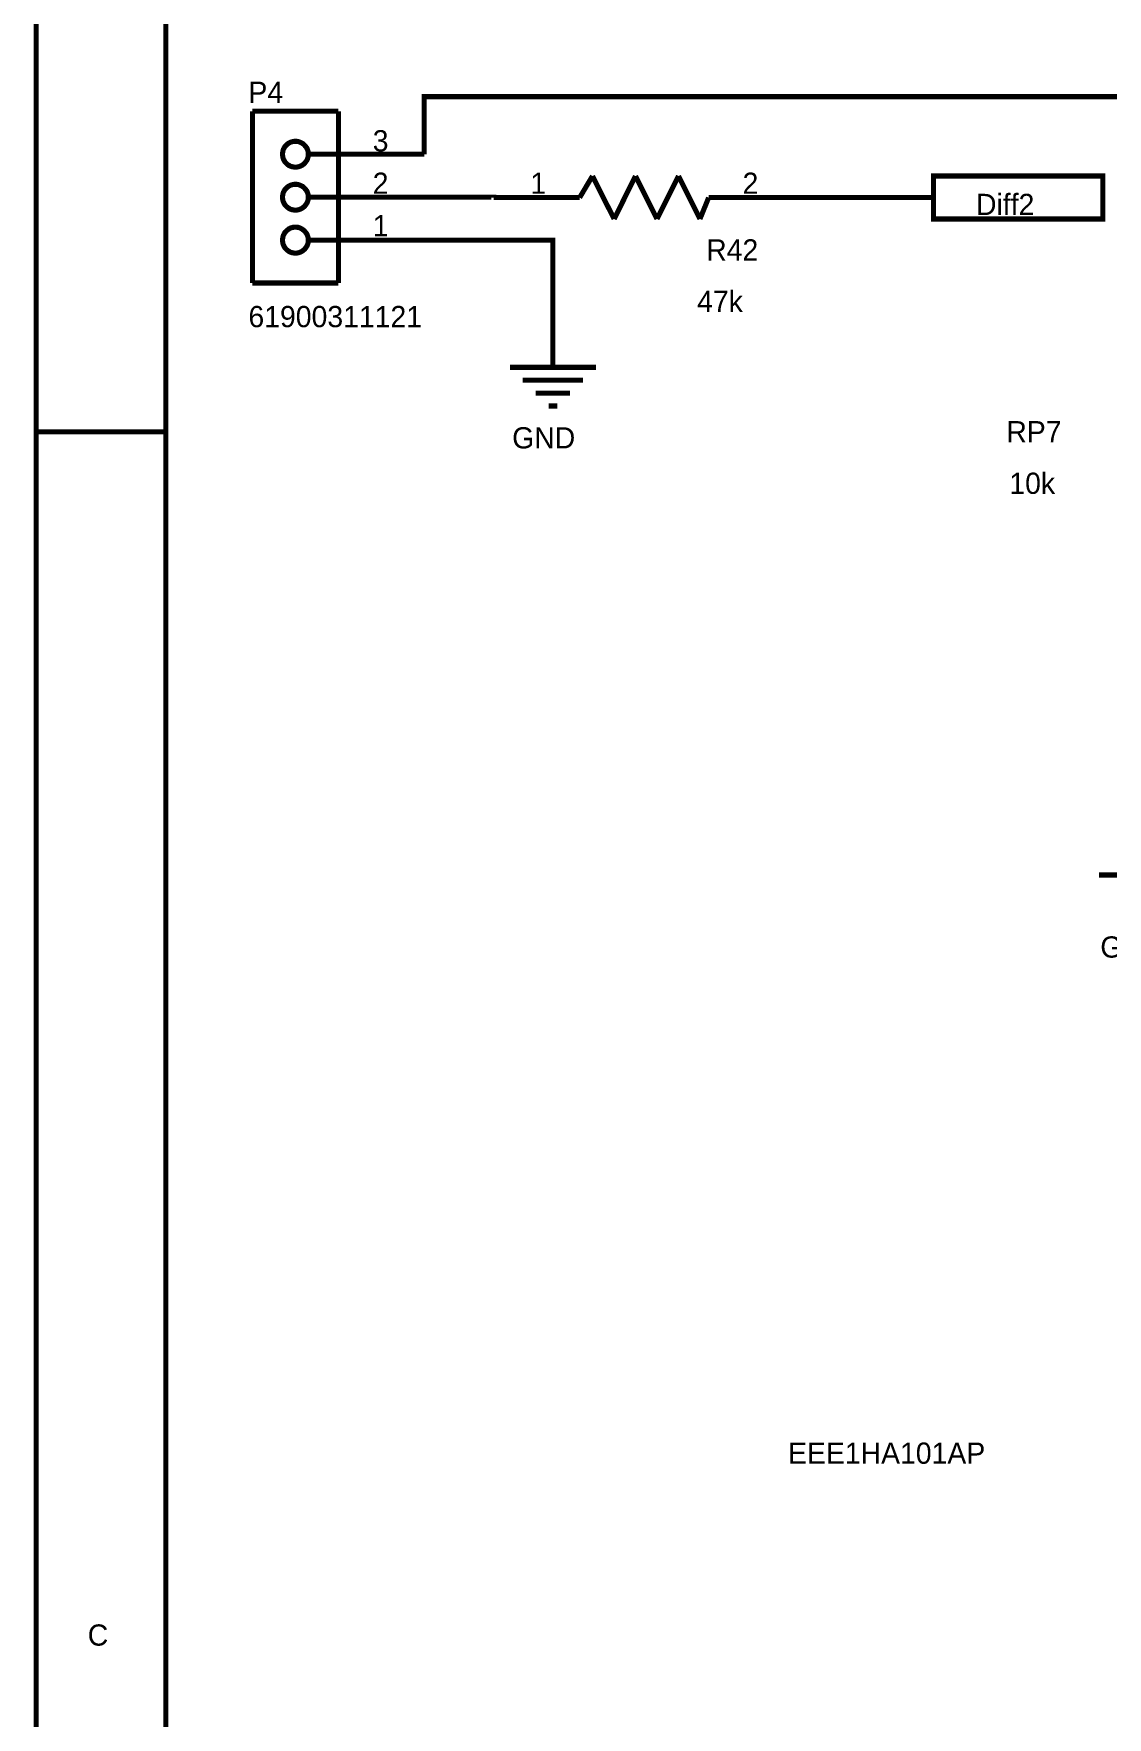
# Model space of a CAD drawing. Header units: millimetres. Extents: x 0 to 800, y 0 to 567.
# Drawn here: x -0.1 to 63.3, y 207.2 to 306.7 of the extents above; entities that cross this region are included whole.
import ezdxf

# ---------------------------------------------------------------- set-up
doc = ezdxf.new("R2010")
doc.units = ezdxf.units.MM
doc.layers.add('Sheet', color=255, linetype='Continuous')

msp = doc.modelspace()

# ---------------------------------------------------------------- linework, layer by layer
at = {"layer": 'Sheet'}
for points, const_width in [([(0, 566.375), (800.1, 566.375), (800.1, 0), (0, 0), (0, 566.375)], 0.3), ([(0, 566.375), (0, 0), (800.1, 0), (800.1, 566.375), (0, 566.375), (0, 566.375)], 0.0991), ([(7.661, 558.76), (792.484, 558.76), (792.484, 7.616), (7.661, 7.616), (7.661, 558.76)], 0.3), ([(7.661, 558.76), (7.661, 7.616), (792.484, 7.616), (792.484, 558.76), (7.661, 558.76), (7.661, 558.76)], 0.0991), ([(53.041, 295.787), (53.041, 298.329), (63.043, 298.329), (63.043, 295.787), (53.041, 295.787)], 0.3), ([(53.041, 298.329), (53.041, 295.787), (63.043, 295.787), (63.043, 298.329), (53.041, 298.329), (53.041, 298.329)], 0.0991)]:
    msp.add_lwpolyline(points, close=True, dxfattribs=dict(at, const_width=const_width))
for points, const_width in [([(76.852, 301.823), (76.852, 303.022), (65.361, 303.022), (22.937, 303.022), (22.937, 299.617)], 0.3), ([(17.863, 302.159), (12.779, 302.159)], 0.3), ([(12.779, 302.159), (12.779, 292.002)], 0.3), ([(17.863, 292.002), (17.863, 302.159)], 0.3), ([(14.559, 299.617), (14.559, 299.662), (14.559, 299.695), (14.571, 299.729), (14.571, 299.774), (14.582, 299.807), (14.593, 299.841), (14.604, 299.886), (14.615, 299.919), (14.638, 299.953), (14.649, 299.987), (14.671, 300.009), (14.683, 300.043), (14.705, 300.076), (14.727, 300.099), (14.761, 300.132), (14.783, 300.155), (14.806, 300.177), (14.839, 300.211), (14.862, 300.233), (14.895, 300.255), (14.929, 300.267), (14.951, 300.289), (14.985, 300.3), (15.019, 300.323), (15.052, 300.334), (15.097, 300.345), (15.131, 300.356), (15.164, 300.367), (15.209, 300.367), (15.243, 300.379), (15.276, 300.379), (15.321, 300.379)], 0.3), ([(15.321, 298.856), (15.276, 298.856), (15.243, 298.856), (15.209, 298.867), (15.164, 298.867), (15.131, 298.878), (15.097, 298.889), (15.052, 298.9), (15.019, 298.912), (14.985, 298.934), (14.951, 298.945), (14.929, 298.968), (14.895, 298.979), (14.862, 299.001), (14.839, 299.024), (14.806, 299.057), (14.783, 299.08), (14.761, 299.102), (14.727, 299.136), (14.705, 299.158), (14.683, 299.192), (14.671, 299.225), (14.649, 299.248), (14.638, 299.281), (14.615, 299.315), (14.604, 299.348), (14.593, 299.393), (14.582, 299.427), (14.571, 299.46), (14.571, 299.505), (14.559, 299.539), (14.559, 299.572), (14.559, 299.617)], 0.3), ([(14.559, 299.617), (14.559, 299.617)], 0.3), ([(14.559, 299.617), (14.559, 299.662), (14.559, 299.695), (14.571, 299.729), (14.571, 299.774), (14.582, 299.807), (14.593, 299.841), (14.604, 299.886), (14.615, 299.919), (14.638, 299.953), (14.649, 299.987), (14.671, 300.009), (14.683, 300.043), (14.705, 300.076), (14.727, 300.099), (14.761, 300.132), (14.783, 300.155), (14.806, 300.177), (14.839, 300.211), (14.862, 300.233), (14.895, 300.255), (14.929, 300.267), (14.951, 300.289), (14.985, 300.3), (15.019, 300.323), (15.052, 300.334), (15.097, 300.345), (15.131, 300.356), (15.164, 300.367), (15.209, 300.367), (15.243, 300.379), (15.276, 300.379), (15.321, 300.379)], 0.0991), ([(15.321, 298.856), (15.276, 298.856), (15.243, 298.856), (15.209, 298.867), (15.164, 298.867), (15.131, 298.878), (15.097, 298.889), (15.052, 298.9), (15.019, 298.912), (14.985, 298.934), (14.951, 298.945), (14.929, 298.968), (14.895, 298.979), (14.862, 299.001), (14.839, 299.024), (14.806, 299.057), (14.783, 299.08), (14.761, 299.102), (14.727, 299.136), (14.705, 299.158), (14.683, 299.192), (14.671, 299.225), (14.649, 299.248), (14.638, 299.281), (14.615, 299.315), (14.604, 299.348), (14.593, 299.393), (14.582, 299.427), (14.571, 299.46), (14.571, 299.505), (14.559, 299.539), (14.559, 299.572), (14.559, 299.617)], 0.0991), ([(14.559, 299.617), (14.559, 299.617)], 0.0991), ([(15.321, 300.379), (15.321, 300.379)], 0.3), ([(15.321, 300.379), (15.355, 300.379), (15.399, 300.379), (15.433, 300.367), (15.478, 300.367), (15.511, 300.356), (15.545, 300.345), (15.579, 300.334), (15.612, 300.323), (15.646, 300.3), (15.679, 300.289), (15.713, 300.267), (15.747, 300.255), (15.769, 300.233), (15.803, 300.211), (15.836, 300.177), (15.859, 300.155), (15.881, 300.132), (15.903, 300.099), (15.926, 300.076), (15.948, 300.043), (15.971, 300.009), (15.993, 299.987), (16.004, 299.953), (16.027, 299.919), (16.038, 299.886), (16.049, 299.841), (16.06, 299.807), (16.071, 299.774), (16.071, 299.729), (16.083, 299.695), (16.083, 299.662), (16.083, 299.617)], 0.3), ([(16.083, 299.617), (16.083, 299.572), (16.083, 299.539), (16.071, 299.505), (16.071, 299.46), (16.06, 299.427), (16.049, 299.393), (16.038, 299.348), (16.027, 299.315), (16.004, 299.281), (15.993, 299.248), (15.971, 299.225), (15.948, 299.192), (15.926, 299.158), (15.903, 299.136), (15.881, 299.102), (15.859, 299.08), (15.836, 299.057), (15.803, 299.024), (15.769, 299.001), (15.747, 298.979), (15.713, 298.968), (15.679, 298.945), (15.646, 298.934), (15.612, 298.912), (15.579, 298.9), (15.545, 298.889), (15.511, 298.878), (15.478, 298.867), (15.433, 298.867), (15.399, 298.856), (15.355, 298.856), (15.321, 298.856)], 0.3), ([(15.321, 300.379), (15.321, 300.379)], 0.0991), ([(15.321, 300.379), (15.355, 300.379), (15.399, 300.379), (15.433, 300.367), (15.478, 300.367), (15.511, 300.356), (15.545, 300.345), (15.579, 300.334), (15.612, 300.323), (15.646, 300.3), (15.679, 300.289), (15.713, 300.267), (15.747, 300.255), (15.769, 300.233), (15.803, 300.211), (15.836, 300.177), (15.859, 300.155), (15.881, 300.132), (15.903, 300.099), (15.926, 300.076), (15.948, 300.043), (15.971, 300.009), (15.993, 299.987), (16.004, 299.953), (16.027, 299.919), (16.038, 299.886), (16.049, 299.841), (16.06, 299.807), (16.071, 299.774), (16.071, 299.729), (16.083, 299.695), (16.083, 299.662), (16.083, 299.617)], 0.0991), ([(16.083, 299.617), (16.083, 299.572), (16.083, 299.539), (16.071, 299.505), (16.071, 299.46), (16.06, 299.427), (16.049, 299.393), (16.038, 299.348), (16.027, 299.315), (16.004, 299.281), (15.993, 299.248), (15.971, 299.225), (15.948, 299.192), (15.926, 299.158), (15.903, 299.136), (15.881, 299.102), (15.859, 299.08), (15.836, 299.057), (15.803, 299.024), (15.769, 299.001), (15.747, 298.979), (15.713, 298.968), (15.679, 298.945), (15.646, 298.934), (15.612, 298.912), (15.579, 298.9), (15.545, 298.889), (15.511, 298.878), (15.478, 298.867), (15.433, 298.867), (15.399, 298.856), (15.355, 298.856), (15.321, 298.856)], 0.0991), ([(16.083, 299.617), (16.083, 299.617), (16.083, 299.617), (16.083, 299.617), (16.083, 299.617), (16.083, 299.617), (16.083, 299.617), (16.083, 299.617), (16.083, 299.617), (16.083, 299.617), (16.083, 299.617), (16.083, 299.617), (16.083, 299.617), (16.083, 299.617), (16.083, 299.617), (16.083, 299.617), (16.083, 299.617), (16.083, 299.617), (16.083, 299.617), (16.083, 299.617), (16.083, 299.617), (16.083, 299.617), (16.083, 299.617), (16.083, 299.617), (16.083, 299.617), (16.083, 299.617), (16.083, 299.617), (16.083, 299.617), (16.083, 299.617), (16.083, 299.617), (16.083, 299.617), (16.083, 299.617), (16.083, 299.617)], 0.3), ([(16.083, 299.617), (16.083, 299.617)], 0.3), ([(17.863, 299.617), (16.083, 299.617)], 0.3), ([(16.083, 299.617), (16.083, 299.617), (16.083, 299.617), (16.083, 299.617), (16.083, 299.617), (16.083, 299.617), (16.083, 299.617), (16.083, 299.617), (16.083, 299.617), (16.083, 299.617), (16.083, 299.617), (16.083, 299.617), (16.083, 299.617), (16.083, 299.617), (16.083, 299.617), (16.083, 299.617), (16.083, 299.617), (16.083, 299.617), (16.083, 299.617), (16.083, 299.617), (16.083, 299.617), (16.083, 299.617), (16.083, 299.617), (16.083, 299.617), (16.083, 299.617), (16.083, 299.617), (16.083, 299.617), (16.083, 299.617), (16.083, 299.617), (16.083, 299.617), (16.083, 299.617), (16.083, 299.617), (16.083, 299.617)], 0.0991), ([(16.083, 299.617), (16.083, 299.617)], 0.0991), ([(17.863, 299.617), (22.937, 299.617)], 0.3), ([(14.559, 297.075), (14.559, 297.12), (14.559, 297.153), (14.571, 297.187), (14.571, 297.232), (14.582, 297.265), (14.593, 297.299), (14.604, 297.344), (14.615, 297.377), (14.638, 297.411), (14.649, 297.444), (14.671, 297.467), (14.683, 297.5), (14.705, 297.534), (14.727, 297.556), (14.761, 297.59), (14.783, 297.612), (14.806, 297.635), (14.839, 297.668), (14.862, 297.691), (14.895, 297.713), (14.929, 297.724), (14.951, 297.747), (14.985, 297.758), (15.019, 297.78), (15.052, 297.792), (15.097, 297.803), (15.131, 297.814), (15.164, 297.825), (15.209, 297.825), (15.243, 297.836), (15.276, 297.836), (15.321, 297.836)], 0.3), ([(14.559, 297.075), (14.559, 297.12), (14.559, 297.153), (14.571, 297.187), (14.571, 297.232), (14.582, 297.265), (14.593, 297.299), (14.604, 297.344), (14.615, 297.377), (14.638, 297.411), (14.649, 297.444), (14.671, 297.467), (14.683, 297.5), (14.705, 297.534), (14.727, 297.556), (14.761, 297.59), (14.783, 297.612), (14.806, 297.635), (14.839, 297.668), (14.862, 297.691), (14.895, 297.713), (14.929, 297.724), (14.951, 297.747), (14.985, 297.758), (15.019, 297.78), (15.052, 297.792), (15.097, 297.803), (15.131, 297.814), (15.164, 297.825), (15.209, 297.825), (15.243, 297.836), (15.276, 297.836), (15.321, 297.836)], 0.0991), ([(15.321, 297.836), (15.321, 297.836)], 0.3), ([(15.321, 297.836), (15.355, 297.836), (15.399, 297.836), (15.433, 297.825), (15.478, 297.825), (15.511, 297.814), (15.545, 297.803), (15.579, 297.792), (15.612, 297.78), (15.646, 297.758), (15.679, 297.747), (15.713, 297.724), (15.747, 297.713), (15.769, 297.691), (15.803, 297.668), (15.836, 297.635), (15.859, 297.612), (15.881, 297.59), (15.903, 297.556), (15.926, 297.534), (15.948, 297.5), (15.971, 297.467), (15.993, 297.444), (16.004, 297.411), (16.027, 297.377), (16.038, 297.344), (16.049, 297.299), (16.06, 297.265), (16.071, 297.232), (16.071, 297.187), (16.083, 297.153), (16.083, 297.12), (16.083, 297.075)], 0.3), ([(15.321, 297.836), (15.321, 297.836)], 0.0991), ([(15.321, 297.836), (15.355, 297.836), (15.399, 297.836), (15.433, 297.825), (15.478, 297.825), (15.511, 297.814), (15.545, 297.803), (15.579, 297.792), (15.612, 297.78), (15.646, 297.758), (15.679, 297.747), (15.713, 297.724), (15.747, 297.713), (15.769, 297.691), (15.803, 297.668), (15.836, 297.635), (15.859, 297.612), (15.881, 297.59), (15.903, 297.556), (15.926, 297.534), (15.948, 297.5), (15.971, 297.467), (15.993, 297.444), (16.004, 297.411), (16.027, 297.377), (16.038, 297.344), (16.049, 297.299), (16.06, 297.265), (16.071, 297.232), (16.071, 297.187), (16.083, 297.153), (16.083, 297.12), (16.083, 297.075)], 0.0991), ([(32.12, 297.052), (32.882, 298.329)], 0.3), ([(32.882, 298.329), (34.159, 295.787)], 0.3), ([(34.159, 295.787), (35.424, 298.329)], 0.3), ([(35.424, 298.329), (36.69, 295.787)], 0.3), ([(36.69, 295.787), (37.967, 298.329)], 0.3), ([(37.967, 298.329), (39.232, 295.787)], 0.3), ([(15.321, 296.313), (15.276, 296.313), (15.243, 296.313), (15.209, 296.324), (15.164, 296.324), (15.131, 296.336), (15.097, 296.347), (15.052, 296.358), (15.019, 296.369), (14.985, 296.392), (14.951, 296.403), (14.929, 296.425), (14.895, 296.448), (14.862, 296.47), (14.839, 296.492), (14.806, 296.515), (14.783, 296.537), (14.761, 296.56), (14.727, 296.593), (14.705, 296.627), (14.683, 296.649), (14.671, 296.683), (14.649, 296.716), (14.638, 296.75), (14.615, 296.784), (14.604, 296.817), (14.593, 296.851), (14.582, 296.884), (14.571, 296.918), (14.571, 296.963), (14.559, 296.996), (14.559, 297.041), (14.559, 297.075)], 0.3), ([(14.559, 297.075), (14.559, 297.075)], 0.3), ([(15.321, 296.313), (15.276, 296.313), (15.243, 296.313), (15.209, 296.324), (15.164, 296.324), (15.131, 296.336), (15.097, 296.347), (15.052, 296.358), (15.019, 296.369), (14.985, 296.392), (14.951, 296.403), (14.929, 296.425), (14.895, 296.448), (14.862, 296.47), (14.839, 296.492), (14.806, 296.515), (14.783, 296.537), (14.761, 296.56), (14.727, 296.593), (14.705, 296.627), (14.683, 296.649), (14.671, 296.683), (14.649, 296.716), (14.638, 296.75), (14.615, 296.784), (14.604, 296.817), (14.593, 296.851), (14.582, 296.884), (14.571, 296.918), (14.571, 296.963), (14.559, 296.996), (14.559, 297.041), (14.559, 297.075)], 0.0991), ([(14.559, 297.075), (14.559, 297.075)], 0.0991), ([(16.083, 297.075), (16.083, 297.041), (16.083, 296.996), (16.071, 296.963), (16.071, 296.918), (16.06, 296.884), (16.049, 296.851), (16.038, 296.817), (16.027, 296.784), (16.004, 296.75), (15.993, 296.716), (15.971, 296.683), (15.948, 296.649), (15.926, 296.627), (15.903, 296.593), (15.881, 296.56), (15.859, 296.537), (15.836, 296.515), (15.803, 296.492), (15.769, 296.47), (15.747, 296.448), (15.713, 296.425), (15.679, 296.403), (15.646, 296.392), (15.612, 296.369), (15.579, 296.358), (15.545, 296.347), (15.511, 296.336), (15.478, 296.324), (15.433, 296.324), (15.399, 296.313), (15.355, 296.313), (15.321, 296.313)], 0.3), ([(16.083, 297.075), (16.083, 297.041), (16.083, 296.996), (16.071, 296.963), (16.071, 296.918), (16.06, 296.884), (16.049, 296.851), (16.038, 296.817), (16.027, 296.784), (16.004, 296.75), (15.993, 296.716), (15.971, 296.683), (15.948, 296.649), (15.926, 296.627), (15.903, 296.593), (15.881, 296.56), (15.859, 296.537), (15.836, 296.515), (15.803, 296.492), (15.769, 296.47), (15.747, 296.448), (15.713, 296.425), (15.679, 296.403), (15.646, 296.392), (15.612, 296.369), (15.579, 296.358), (15.545, 296.347), (15.511, 296.336), (15.478, 296.324), (15.433, 296.324), (15.399, 296.313), (15.355, 296.313), (15.321, 296.313)], 0.0991), ([(16.083, 297.075), (16.083, 297.075), (16.083, 297.075), (16.083, 297.075), (16.083, 297.075), (16.083, 297.075), (16.083, 297.075), (16.083, 297.075), (16.083, 297.075), (16.083, 297.075), (16.083, 297.075), (16.083, 297.075), (16.083, 297.075), (16.083, 297.075), (16.083, 297.075), (16.083, 297.075), (16.083, 297.075), (16.083, 297.075), (16.083, 297.075), (16.083, 297.075), (16.083, 297.075), (16.083, 297.075), (16.083, 297.075), (16.083, 297.075), (16.083, 297.075), (16.083, 297.075), (16.083, 297.075), (16.083, 297.075), (16.083, 297.075), (16.083, 297.075), (16.083, 297.075), (16.083, 297.075), (16.083, 297.075)], 0.3), ([(16.083, 297.075), (16.083, 297.075)], 0.3), ([(17.863, 297.075), (16.083, 297.075)], 0.3), ([(16.083, 297.075), (16.083, 297.075), (16.083, 297.075), (16.083, 297.075), (16.083, 297.075), (16.083, 297.075), (16.083, 297.075), (16.083, 297.075), (16.083, 297.075), (16.083, 297.075), (16.083, 297.075), (16.083, 297.075), (16.083, 297.075), (16.083, 297.075), (16.083, 297.075), (16.083, 297.075), (16.083, 297.075), (16.083, 297.075), (16.083, 297.075), (16.083, 297.075), (16.083, 297.075), (16.083, 297.075), (16.083, 297.075), (16.083, 297.075), (16.083, 297.075), (16.083, 297.075), (16.083, 297.075), (16.083, 297.075), (16.083, 297.075), (16.083, 297.075), (16.083, 297.075), (16.083, 297.075), (16.083, 297.075)], 0.0991), ([(16.083, 297.075), (16.083, 297.075)], 0.0991), ([(17.863, 297.075), (22.937, 297.075)], 0.3), ([(22.937, 297.075), (27.047, 297.075), (27.047, 297.052)], 0.3), ([(32.12, 297.052), (27.047, 297.052)], 0.3), ([(32.12, 297.052), (31.359, 297.052)], 0.3), ([(39.232, 295.787), (39.747, 297.052)], 0.3), ([(39.747, 297.052), (44.821, 297.052)], 0.3), ([(39.747, 297.052), (40.509, 297.052)], 0.3), ([(44.821, 297.052), (53.041, 297.052)], 0.3), ([(14.559, 294.533), (14.559, 294.577), (14.559, 294.611), (14.571, 294.645), (14.571, 294.689), (14.582, 294.723), (14.593, 294.757), (14.604, 294.801), (14.615, 294.835), (14.638, 294.869), (14.649, 294.902), (14.671, 294.936), (14.683, 294.969), (14.705, 294.992), (14.727, 295.025), (14.761, 295.048), (14.783, 295.081), (14.806, 295.104), (14.839, 295.126), (14.862, 295.149), (14.895, 295.171), (14.929, 295.193), (14.951, 295.216), (14.985, 295.227), (15.019, 295.249), (15.052, 295.261), (15.097, 295.272), (15.131, 295.283), (15.164, 295.294), (15.209, 295.294), (15.243, 295.305), (15.276, 295.305), (15.321, 295.305)], 0.3), ([(15.321, 293.771), (15.276, 293.771), (15.243, 293.771), (15.209, 293.782), (15.164, 293.782), (15.131, 293.793), (15.097, 293.805), (15.052, 293.816), (15.019, 293.827), (14.985, 293.849), (14.951, 293.861), (14.929, 293.883), (14.895, 293.905), (14.862, 293.928), (14.839, 293.95), (14.806, 293.973), (14.783, 293.995), (14.761, 294.017), (14.727, 294.051), (14.705, 294.085), (14.683, 294.107), (14.671, 294.141), (14.649, 294.174), (14.638, 294.208), (14.615, 294.241), (14.604, 294.275), (14.593, 294.309), (14.582, 294.342), (14.571, 294.376), (14.571, 294.421), (14.559, 294.454), (14.559, 294.499), (14.559, 294.533)], 0.3), ([(14.559, 294.533), (14.559, 294.533)], 0.3), ([(14.559, 294.533), (14.559, 294.577), (14.559, 294.611), (14.571, 294.645), (14.571, 294.689), (14.582, 294.723), (14.593, 294.757), (14.604, 294.801), (14.615, 294.835), (14.638, 294.869), (14.649, 294.902), (14.671, 294.936), (14.683, 294.969), (14.705, 294.992), (14.727, 295.025), (14.761, 295.048), (14.783, 295.081), (14.806, 295.104), (14.839, 295.126), (14.862, 295.149), (14.895, 295.171), (14.929, 295.193), (14.951, 295.216), (14.985, 295.227), (15.019, 295.249), (15.052, 295.261), (15.097, 295.272), (15.131, 295.283), (15.164, 295.294), (15.209, 295.294), (15.243, 295.305), (15.276, 295.305), (15.321, 295.305)], 0.0991), ([(15.321, 295.305), (15.321, 295.305)], 0.3), ([(15.321, 295.305), (15.355, 295.305), (15.399, 295.305), (15.433, 295.294), (15.478, 295.294), (15.511, 295.283), (15.545, 295.272), (15.579, 295.261), (15.612, 295.249), (15.646, 295.227), (15.679, 295.216), (15.713, 295.193), (15.747, 295.171), (15.769, 295.149), (15.803, 295.126), (15.836, 295.104), (15.859, 295.081), (15.881, 295.048), (15.903, 295.025), (15.926, 294.992), (15.948, 294.969), (15.971, 294.936), (15.993, 294.902), (16.004, 294.869), (16.027, 294.835), (16.038, 294.801), (16.049, 294.757), (16.06, 294.723), (16.071, 294.689), (16.071, 294.645), (16.083, 294.611), (16.083, 294.577), (16.083, 294.533)], 0.3), ([(16.083, 294.533), (16.083, 294.499), (16.083, 294.454), (16.071, 294.421), (16.071, 294.376), (16.06, 294.342), (16.049, 294.309), (16.038, 294.275), (16.027, 294.241), (16.004, 294.208), (15.993, 294.174), (15.971, 294.141), (15.948, 294.107), (15.926, 294.085), (15.903, 294.051), (15.881, 294.017), (15.859, 293.995), (15.836, 293.973), (15.803, 293.95), (15.769, 293.928), (15.747, 293.905), (15.713, 293.883), (15.679, 293.861), (15.646, 293.849), (15.612, 293.827), (15.579, 293.816), (15.545, 293.805), (15.511, 293.793), (15.478, 293.782), (15.433, 293.782), (15.399, 293.771), (15.355, 293.771), (15.321, 293.771)], 0.3), ([(15.321, 295.305), (15.321, 295.305)], 0.0991), ([(15.321, 295.305), (15.355, 295.305), (15.399, 295.305), (15.433, 295.294), (15.478, 295.294), (15.511, 295.283), (15.545, 295.272), (15.579, 295.261), (15.612, 295.249), (15.646, 295.227), (15.679, 295.216), (15.713, 295.193), (15.747, 295.171), (15.769, 295.149), (15.803, 295.126), (15.836, 295.104), (15.859, 295.081), (15.881, 295.048), (15.903, 295.025), (15.926, 294.992), (15.948, 294.969), (15.971, 294.936), (15.993, 294.902), (16.004, 294.869), (16.027, 294.835), (16.038, 294.801), (16.049, 294.757), (16.06, 294.723), (16.071, 294.689), (16.071, 294.645), (16.083, 294.611), (16.083, 294.577), (16.083, 294.533)], 0.0991), ([(16.083, 294.533), (16.083, 294.533), (16.083, 294.533), (16.083, 294.533), (16.083, 294.533), (16.083, 294.533), (16.083, 294.533), (16.083, 294.533), (16.083, 294.533), (16.083, 294.533), (16.083, 294.533), (16.083, 294.533), (16.083, 294.533), (16.083, 294.533), (16.083, 294.533), (16.083, 294.533), (16.083, 294.533), (16.083, 294.533), (16.083, 294.533), (16.083, 294.533), (16.083, 294.533), (16.083, 294.533), (16.083, 294.533), (16.083, 294.533), (16.083, 294.533), (16.083, 294.533), (16.083, 294.533), (16.083, 294.533), (16.083, 294.533), (16.083, 294.533), (16.083, 294.533), (16.083, 294.533), (16.083, 294.533)], 0.3), ([(16.083, 294.533), (16.083, 294.533)], 0.3), ([(17.863, 294.533), (16.083, 294.533)], 0.3), ([(17.863, 294.533), (22.937, 294.533)], 0.3), ([(22.937, 294.533), (30.541, 294.533), (30.541, 289.549)], 0.3), ([(15.321, 293.771), (15.276, 293.771), (15.243, 293.771), (15.209, 293.782), (15.164, 293.782), (15.131, 293.793), (15.097, 293.805), (15.052, 293.816), (15.019, 293.827), (14.985, 293.849), (14.951, 293.861), (14.929, 293.883), (14.895, 293.905), (14.862, 293.928), (14.839, 293.95), (14.806, 293.973), (14.783, 293.995), (14.761, 294.017), (14.727, 294.051), (14.705, 294.085), (14.683, 294.107), (14.671, 294.141), (14.649, 294.174), (14.638, 294.208), (14.615, 294.241), (14.604, 294.275), (14.593, 294.309), (14.582, 294.342), (14.571, 294.376), (14.571, 294.421), (14.559, 294.454), (14.559, 294.499), (14.559, 294.533)], 0.0991), ([(14.559, 294.533), (14.559, 294.533)], 0.0991), ([(16.083, 294.533), (16.083, 294.499), (16.083, 294.454), (16.071, 294.421), (16.071, 294.376), (16.06, 294.342), (16.049, 294.309), (16.038, 294.275), (16.027, 294.241), (16.004, 294.208), (15.993, 294.174), (15.971, 294.141), (15.948, 294.107), (15.926, 294.085), (15.903, 294.051), (15.881, 294.017), (15.859, 293.995), (15.836, 293.973), (15.803, 293.95), (15.769, 293.928), (15.747, 293.905), (15.713, 293.883), (15.679, 293.861), (15.646, 293.849), (15.612, 293.827), (15.579, 293.816), (15.545, 293.805), (15.511, 293.793), (15.478, 293.782), (15.433, 293.782), (15.399, 293.771), (15.355, 293.771), (15.321, 293.771)], 0.0991), ([(16.083, 294.533), (16.083, 294.533), (16.083, 294.533), (16.083, 294.533), (16.083, 294.533), (16.083, 294.533), (16.083, 294.533), (16.083, 294.533), (16.083, 294.533), (16.083, 294.533), (16.083, 294.533), (16.083, 294.533), (16.083, 294.533), (16.083, 294.533), (16.083, 294.533), (16.083, 294.533), (16.083, 294.533), (16.083, 294.533), (16.083, 294.533), (16.083, 294.533), (16.083, 294.533), (16.083, 294.533), (16.083, 294.533), (16.083, 294.533), (16.083, 294.533), (16.083, 294.533), (16.083, 294.533), (16.083, 294.533), (16.083, 294.533), (16.083, 294.533), (16.083, 294.533), (16.083, 294.533), (16.083, 294.533)], 0.0991), ([(16.083, 294.533), (16.083, 294.533)], 0.0991), ([(12.779, 292.002), (17.863, 292.002)], 0.3), ([(30.541, 289.549), (30.541, 287.018)], 0.3), ([(27.999, 287.018), (33.084, 287.018)], 0.3), ([(28.761, 286.256), (32.322, 286.256)], 0.3), ([(29.522, 285.495), (31.56, 285.495)], 0.3), ([(30.284, 284.733), (30.799, 284.733)], 0.3), ([(0, 283.21), (7.627, 283.21)], 0.3), ([(62.819, 257.003), (67.892, 257.003)], 0.3)]:
    msp.add_lwpolyline(points, dxfattribs=dict(at, const_width=const_width))

# ---------------------------------------------------------------- texts
for s, height, p in [('P4', 1.2543, (12.544, 302.652)), ('3', 1.254, (19.891, 299.785)), ('2', 1.254, (19.891, 297.276)), ('1', 1.254, (29.209, 297.276)), ('2', 1.254, (41.752, 297.276)), ('Diff2', 1.2543, (55.55, 296.022)), ('1', 1.254, (19.891, 294.768)), ('R42', 1.2543, (39.602, 293.334)), ('61900311121', 1.25433, (12.544, 289.392)), ('47k', 1.2543, (39.064, 290.288)), ('RP7', 1.2543, (57.342, 282.583)), ('GND', 1.2543, (28.133, 282.224)), ('10k', 1.2543, (57.521, 279.537)), ('GND', 1.2543, (62.897, 252.121)), ('EEE1HA101AP', 1.25433, (44.44, 222.196)), ('C', 1.254, (3.046, 211.444))]:
    msp.add_text(s, height=height, dxfattribs=at).set_placement(p)

doc.saveas('drawing.dxf')
